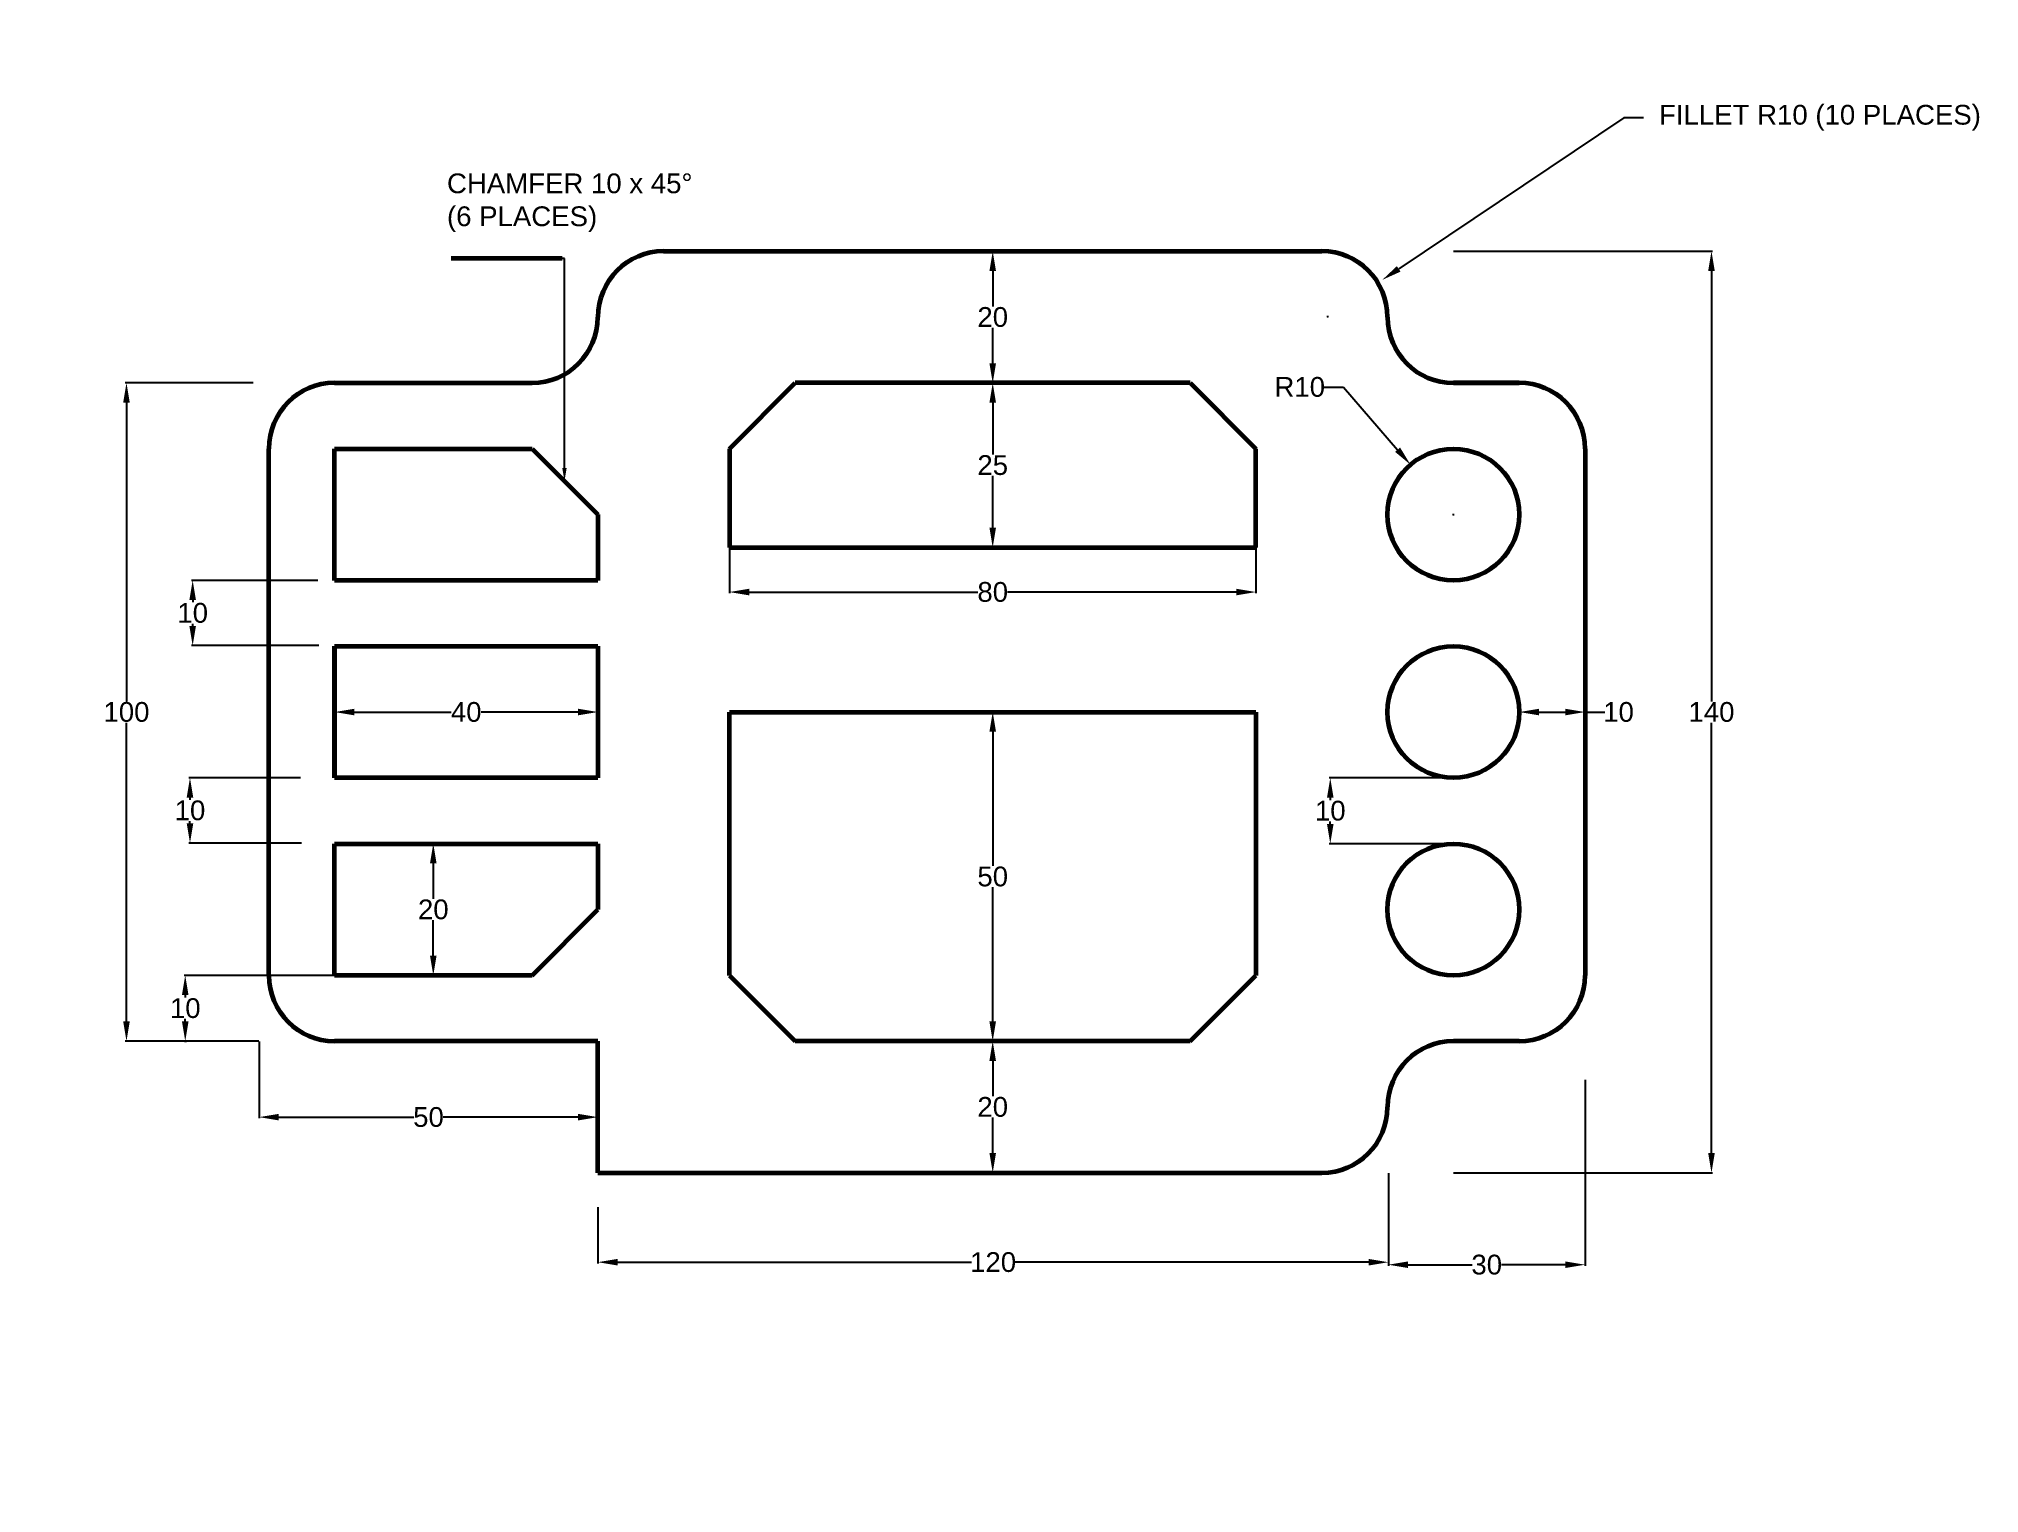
# Model space of a CAD drawing. Header units: inches. Extents: x 0 to 295, y 0 to 221.
import ezdxf
from ezdxf import colors
from ezdxf.entities.mleader import LeaderData, LeaderLine
from ezdxf.math import Vec2, Vec3

# ---------------------------------------------------------------- set-up
doc = ezdxf.new("R2010")
doc.units = ezdxf.units.IN
doc.header["$MEASUREMENT"] = 0
doc.styles.get("Standard").update_dxf_attribs({"font": 'arial.ttf'})
doc.dimstyles.get("Standard").update_dxf_attribs({"dimtxt": 3, "dimasz": 3, "dimexe": 0.18, "dimexo": 0.0625, "dimgap": 0.09, "dimtad": 0, "dimtih": 1, "dimtoh": 1, "dimdec": 0, "dimzin": 0, "dimdsep": 46, "dimtxsty": 'Standard', "dimcen": 0.09, "dimclre": 1, "dimclrt": 1, "dimadec": 0, "dimazin": 0, "dimtfac": 1, "dimtdec": 0, "dimtofl": 0, "dimtmove": 0, "dimatfit": 3, "dimfxl": 1, "dimtolj": 1, "dimtzin": 0, "dimarcsym": 0})

# ---------------------------------------------------------------- blocks, each defined once
blk = doc.blocks.new('*D1')
at = {"color": 1, "lineweight": -2, "transparency": 16777216}
for p, q in [((145, 168.67), (145.12, 168.67)), ((145, 143.67), (145.12, 143.67))]:
    blk.add_line(p, q, dxfattribs=at)
at = {"color": 0, "lineweight": -2, "transparency": 16777216}
for p, q in [((144.94, 165.67), (144.94, 157.79)), ((144.94, 146.67), (144.94, 154.55))]:
    blk.add_line(p, q, dxfattribs=at)
at = {"color": 0, "lineweight": 60, "transparency": 16777216}
for points in [[(144.44, 165.67), (145.44, 165.67), (144.94, 168.67)], [(144.44, 146.67), (145.44, 146.67), (144.94, 143.67)]]:
    blk.add_solid(points, dxfattribs=at)
at = {"layer": 'Defpoints', "color": 0, "lineweight": 60, "transparency": 16777216}
for p in [(144.94, 168.67), (144.94, 143.67), (144.94, 143.67)]:
    blk.add_point(p, dxfattribs=at)
at = {"color": 1, "lineweight": 60, "transparency": 16777216, "insert": (144.94, 156.17), "char_height": 3, "attachment_point": 5}
blk.add_mtext('\\A1;25', dxfattribs=at)
blk = doc.blocks.new('*D2')
at = {"color": 1, "lineweight": -2, "transparency": 16777216}
for p, q in [((145, 188.67), (145.12, 188.67)), ((145, 168.67), (145.12, 168.67))]:
    blk.add_line(p, q, dxfattribs=at)
at = {"color": 0, "lineweight": -2, "transparency": 16777216}
for p, q in [((144.94, 185.67), (144.94, 180.29)), ((144.94, 171.67), (144.94, 177.05))]:
    blk.add_line(p, q, dxfattribs=at)
at = {"color": 0, "lineweight": 60, "transparency": 16777216}
for points in [[(144.44, 185.67), (145.44, 185.67), (144.94, 188.67)], [(144.44, 171.67), (145.44, 171.67), (144.94, 168.67)]]:
    blk.add_solid(points, dxfattribs=at)
at = {"layer": 'Defpoints', "color": 0, "lineweight": 60, "transparency": 16777216}
for p in [(144.94, 188.67), (144.94, 168.67), (144.94, 168.67)]:
    blk.add_point(p, dxfattribs=at)
at = {"color": 1, "lineweight": 60, "transparency": 16777216, "insert": (144.94, 178.67), "char_height": 3, "attachment_point": 5}
blk.add_mtext('\\A1;20', dxfattribs=at)
blk = doc.blocks.new('*D3')
at = {"color": 1, "lineweight": -2, "transparency": 16777216}
for p, q in [((104.94, 143.61), (104.94, 136.72)), ((184.94, 143.61), (184.94, 136.72))]:
    blk.add_line(p, q, dxfattribs=at)
at = {"color": 0, "lineweight": -2, "transparency": 16777216}
for p, q in [((107.94, 136.9), (142.7, 136.9)), ((181.94, 136.9), (147.17, 136.9))]:
    blk.add_line(p, q, dxfattribs=at)
at = {"color": 0, "lineweight": 60, "transparency": 16777216}
for points in [[(107.94, 137.4), (107.94, 136.4), (104.94, 136.9)], [(181.94, 137.4), (181.94, 136.4), (184.94, 136.9)]]:
    blk.add_solid(points, dxfattribs=at)
at = {"layer": 'Defpoints', "color": 0, "lineweight": 60, "transparency": 16777216}
for p in [(104.94, 143.67), (184.94, 143.67), (184.94, 136.9)]:
    blk.add_point(p, dxfattribs=at)
at = {"color": 1, "lineweight": 60, "transparency": 16777216, "insert": (144.94, 136.9), "char_height": 3, "attachment_point": 5}
blk.add_mtext('\\A1;80', dxfattribs=at)
blk = doc.blocks.new('*D4')
at = {"color": 1, "lineweight": -2, "transparency": 16777216}
for p, q in [((145, 118.67), (145.12, 118.67)), ((145, 68.67), (145.12, 68.67))]:
    blk.add_line(p, q, dxfattribs=at)
at = {"color": 0, "lineweight": -2, "transparency": 16777216}
for p, q in [((144.94, 115.67), (144.94, 95.29)), ((144.94, 71.67), (144.94, 92.05))]:
    blk.add_line(p, q, dxfattribs=at)
at = {"color": 0, "lineweight": 60, "transparency": 16777216}
for points in [[(144.44, 115.67), (145.44, 115.67), (144.94, 118.67)], [(144.44, 71.67), (145.44, 71.67), (144.94, 68.67)]]:
    blk.add_solid(points, dxfattribs=at)
at = {"layer": 'Defpoints', "color": 0, "lineweight": 60, "transparency": 16777216}
for p in [(144.94, 118.67), (144.94, 68.67), (144.94, 68.67)]:
    blk.add_point(p, dxfattribs=at)
at = {"color": 1, "lineweight": 60, "transparency": 16777216, "insert": (144.94, 93.67), "char_height": 3, "attachment_point": 5}
blk.add_mtext('\\A1;50', dxfattribs=at)
blk = doc.blocks.new('*D5')
at = {"color": 1, "lineweight": -2, "transparency": 16777216}
for p, q in [((145, 68.67), (145.12, 68.67)), ((145, 48.67), (145.12, 48.67))]:
    blk.add_line(p, q, dxfattribs=at)
at = {"color": 0, "lineweight": -2, "transparency": 16777216}
for p, q in [((144.94, 65.67), (144.94, 60.29)), ((144.94, 51.67), (144.94, 57.05))]:
    blk.add_line(p, q, dxfattribs=at)
at = {"color": 0, "lineweight": 60, "transparency": 16777216}
for points in [[(144.44, 65.67), (145.44, 65.67), (144.94, 68.67)], [(144.44, 51.67), (145.44, 51.67), (144.94, 48.67)]]:
    blk.add_solid(points, dxfattribs=at)
at = {"layer": 'Defpoints', "color": 0, "lineweight": 60, "transparency": 16777216}
for p in [(144.94, 68.67), (144.94, 48.67), (144.94, 48.67)]:
    blk.add_point(p, dxfattribs=at)
at = {"color": 1, "lineweight": 60, "transparency": 16777216, "insert": (144.94, 58.67), "char_height": 3, "attachment_point": 5}
blk.add_mtext('\\A1;20', dxfattribs=at)
blk = doc.blocks.new('*D6')
at = {"color": 1, "lineweight": -2, "transparency": 16777216}
for p, q in [((214.88, 108.67), (196.05, 108.67)), ((214.88, 98.67), (196.05, 98.67))]:
    blk.add_line(p, q, dxfattribs=at)
at = {"color": 0, "lineweight": -2, "transparency": 16777216}
for p, q in [((196.23, 105.67), (196.23, 105.29)), ((196.23, 101.67), (196.23, 102.05))]:
    blk.add_line(p, q, dxfattribs=at)
at = {"color": 0, "lineweight": 60, "transparency": 16777216}
for points in [[(195.73, 105.67), (196.73, 105.67), (196.23, 108.67)], [(195.73, 101.67), (196.73, 101.67), (196.23, 98.67)]]:
    blk.add_solid(points, dxfattribs=at)
at = {"layer": 'Defpoints', "color": 0, "lineweight": 60, "transparency": 16777216}
for p in [(214.94, 108.67), (196.23, 98.67), (214.94, 98.67)]:
    blk.add_point(p, dxfattribs=at)
at = {"color": 1, "lineweight": 60, "transparency": 16777216, "insert": (196.23, 103.67), "char_height": 3, "attachment_point": 5}
blk.add_mtext('\\A1;10', dxfattribs=at)
blk = doc.blocks.new('*D7')
at = {"color": 0, "lineweight": -2, "transparency": 16777216}
for p, q in [((195.26, 168.05), (198.26, 168.05)), ((198.26, 168.05), (206.46, 158.52))]:
    blk.add_line(p, q, dxfattribs=at)
at = {"color": 1, "lineweight": -2, "transparency": 16777216}
for p, q in [((214.85, 148.67), (215.03, 148.67)), ((214.94, 148.58), (214.94, 148.76))]:
    blk.add_line(p, q, dxfattribs=at)
at = {"color": 0, "lineweight": 60, "transparency": 16777216}
blk.add_solid([(206.84, 158.85), (206.08, 158.2), (208.42, 156.25)], dxfattribs=at)
at = {"layer": 'Defpoints', "color": 0, "lineweight": 60, "transparency": 16777216}
for p in [(208.42, 156.25), (214.94, 148.67)]:
    blk.add_point(p, dxfattribs=at)
at = {"color": 1, "lineweight": 60, "transparency": 16777216, "insert": (191.59, 168.05), "char_height": 3, "attachment_point": 5}
blk.add_mtext('\\A1;R10', dxfattribs=at)
blk = doc.blocks.new('*D8')
at = {"color": 1, "lineweight": -2, "transparency": 16777216}
for p, q in [((44.94, 118.73), (44.94, 118.85)), ((84.94, 118.73), (84.94, 118.85))]:
    blk.add_line(p, q, dxfattribs=at)
at = {"color": 0, "lineweight": -2, "transparency": 16777216}
for p, q in [((47.94, 118.67), (62.64, 118.67)), ((81.94, 118.67), (67.23, 118.67))]:
    blk.add_line(p, q, dxfattribs=at)
at = {"color": 0, "lineweight": 60, "transparency": 16777216}
for points in [[(47.94, 119.17), (47.94, 118.17), (44.94, 118.67)], [(81.94, 119.17), (81.94, 118.17), (84.94, 118.67)]]:
    blk.add_solid(points, dxfattribs=at)
at = {"layer": 'Defpoints', "color": 0, "lineweight": 60, "transparency": 16777216}
for p in [(44.94, 118.67), (84.94, 118.67), (84.94, 118.67)]:
    blk.add_point(p, dxfattribs=at)
at = {"color": 1, "lineweight": 60, "transparency": 16777216, "insert": (64.94, 118.67), "char_height": 3, "attachment_point": 5}
blk.add_mtext('\\A1;40', dxfattribs=at)
blk = doc.blocks.new('*D9')
at = {"color": 1, "lineweight": -2, "transparency": 16777216}
for p, q in [((60, 98.67), (60.12, 98.67)), ((60, 78.67), (60.12, 78.67))]:
    blk.add_line(p, q, dxfattribs=at)
at = {"color": 0, "lineweight": -2, "transparency": 16777216}
for p, q in [((59.94, 95.67), (59.94, 90.29)), ((59.94, 81.67), (59.94, 87.05))]:
    blk.add_line(p, q, dxfattribs=at)
at = {"color": 0, "lineweight": 60, "transparency": 16777216}
for points in [[(59.44, 95.67), (60.44, 95.67), (59.94, 98.67)], [(59.44, 81.67), (60.44, 81.67), (59.94, 78.67)]]:
    blk.add_solid(points, dxfattribs=at)
at = {"layer": 'Defpoints', "color": 0, "lineweight": 60, "transparency": 16777216}
for p in [(59.94, 98.67), (59.94, 98.67), (59.94, 78.67)]:
    blk.add_point(p, dxfattribs=at)
at = {"color": 1, "lineweight": 60, "transparency": 16777216, "insert": (59.94, 88.67), "char_height": 3, "attachment_point": 5}
blk.add_mtext('\\A1;20', dxfattribs=at)
blk = doc.blocks.new('*D10')
at = {"color": 1, "lineweight": -2, "transparency": 16777216}
for p, q in [((42.4, 138.67), (23.2, 138.67)), ((42.56, 128.76), (23.2, 128.76))]:
    blk.add_line(p, q, dxfattribs=at)
at = {"color": 0, "lineweight": -2, "transparency": 16777216}
for p, q in [((23.38, 135.67), (23.38, 135.34)), ((23.38, 131.76), (23.38, 132.09))]:
    blk.add_line(p, q, dxfattribs=at)
at = {"color": 0, "lineweight": 60, "transparency": 16777216}
for points in [[(22.88, 135.67), (23.88, 135.67), (23.38, 138.67)], [(22.88, 131.76), (23.88, 131.76), (23.38, 128.76)]]:
    blk.add_solid(points, dxfattribs=at)
at = {"layer": 'Defpoints', "color": 0, "lineweight": 60, "transparency": 16777216}
for p in [(42.47, 138.67), (23.38, 128.76), (42.63, 128.76)]:
    blk.add_point(p, dxfattribs=at)
at = {"color": 1, "lineweight": 60, "transparency": 16777216, "insert": (23.38, 133.72), "char_height": 3, "attachment_point": 5}
blk.add_mtext('\\A1;10', dxfattribs=at)
blk = doc.blocks.new('*D11')
at = {"color": 1, "lineweight": -2, "transparency": 16777216}
for p, q in [((39.77, 108.67), (22.79, 108.67)), ((39.89, 98.77), (22.79, 98.77))]:
    blk.add_line(p, q, dxfattribs=at)
at = {"color": 0, "lineweight": -2, "transparency": 16777216}
for p, q in [((22.97, 105.67), (22.97, 105.34)), ((22.97, 101.77), (22.97, 102.1))]:
    blk.add_line(p, q, dxfattribs=at)
at = {"color": 0, "lineweight": 60, "transparency": 16777216}
for points in [[(22.47, 105.67), (23.47, 105.67), (22.97, 108.67)], [(22.47, 101.77), (23.47, 101.77), (22.97, 98.77)]]:
    blk.add_solid(points, dxfattribs=at)
at = {"layer": 'Defpoints', "color": 0, "lineweight": 60, "transparency": 16777216}
for p in [(39.83, 108.67), (22.97, 98.77), (39.96, 98.77)]:
    blk.add_point(p, dxfattribs=at)
at = {"color": 1, "lineweight": 60, "transparency": 16777216, "insert": (22.97, 103.72), "char_height": 3, "attachment_point": 5}
blk.add_mtext('\\A1;10', dxfattribs=at)
blk = doc.blocks.new('*D12')
at = {"color": 1, "lineweight": -2, "transparency": 16777216}
for p, q in [((44.88, 78.67), (22.07, 78.67)), ((22.14, 68.67), (22.43, 68.67))]:
    blk.add_line(p, q, dxfattribs=at)
at = {"color": 0, "lineweight": -2, "transparency": 16777216}
for p, q in [((22.25, 75.67), (22.25, 75.29)), ((22.25, 71.67), (22.25, 72.05))]:
    blk.add_line(p, q, dxfattribs=at)
at = {"color": 0, "lineweight": 60, "transparency": 16777216}
for points in [[(21.75, 75.67), (22.75, 75.67), (22.25, 78.67)], [(21.75, 71.67), (22.75, 71.67), (22.25, 68.67)]]:
    blk.add_solid(points, dxfattribs=at)
at = {"layer": 'Defpoints', "color": 0, "lineweight": 60, "transparency": 16777216}
for p in [(44.94, 78.67), (22.07, 68.67), (22.25, 68.67)]:
    blk.add_point(p, dxfattribs=at)
at = {"color": 1, "lineweight": 60, "transparency": 16777216, "insert": (22.25, 73.67), "char_height": 3, "attachment_point": 5}
blk.add_mtext('\\A1;10', dxfattribs=at)
blk = doc.blocks.new('*D13')
at = {"color": 1, "lineweight": -2, "transparency": 16777216}
for p, q in [((32.56, 168.67), (13.14, 168.67)), ((33.41, 68.67), (13.14, 68.67))]:
    blk.add_line(p, q, dxfattribs=at)
at = {"color": 0, "lineweight": -2, "transparency": 16777216}
for p, q in [((13.32, 165.67), (13.32, 120.29)), ((13.32, 71.67), (13.32, 117.05))]:
    blk.add_line(p, q, dxfattribs=at)
at = {"color": 0, "lineweight": 60, "transparency": 16777216}
for points in [[(12.82, 165.67), (13.82, 165.67), (13.32, 168.67)], [(12.82, 71.67), (13.82, 71.67), (13.32, 68.67)]]:
    blk.add_solid(points, dxfattribs=at)
at = {"layer": 'Defpoints', "color": 0, "lineweight": 60, "transparency": 16777216}
for p in [(32.62, 168.67), (13.32, 68.67), (33.47, 68.67)]:
    blk.add_point(p, dxfattribs=at)
at = {"color": 1, "lineweight": 60, "transparency": 16777216, "insert": (13.32, 118.67), "char_height": 3, "attachment_point": 5}
blk.add_mtext('\\A1;100', dxfattribs=at)
blk = doc.blocks.new('*D14')
at = {"color": 1, "lineweight": -2, "transparency": 16777216}
for p, q in [((214.94, 188.67), (254.33, 188.67)), ((214.94, 48.67), (254.33, 48.67))]:
    blk.add_line(p, q, dxfattribs=at)
at = {"color": 0, "lineweight": -2, "transparency": 16777216}
for p, q in [((254.15, 185.67), (254.15, 120.29)), ((254.15, 51.67), (254.15, 117.05))]:
    blk.add_line(p, q, dxfattribs=at)
at = {"color": 0, "lineweight": 60, "transparency": 16777216}
for points in [[(253.65, 185.67), (254.65, 185.67), (254.15, 188.67)], [(253.65, 51.67), (254.65, 51.67), (254.15, 48.67)]]:
    blk.add_solid(points, dxfattribs=at)
at = {"layer": 'Defpoints', "color": 0, "lineweight": 60, "transparency": 16777216}
for p in [(214.88, 188.67), (214.88, 48.67), (254.15, 48.67)]:
    blk.add_point(p, dxfattribs=at)
at = {"color": 1, "lineweight": 60, "transparency": 16777216, "insert": (254.15, 118.67), "char_height": 3, "attachment_point": 5}
blk.add_mtext('\\A1;140', dxfattribs=at)
blk = doc.blocks.new('*D15')
at = {"color": 1, "lineweight": -2, "transparency": 16777216}
for p, q in [((205.06, 48.61), (205.06, 34.91)), ((84.94, 43.47), (84.94, 34.91))]:
    blk.add_line(p, q, dxfattribs=at)
at = {"color": 0, "lineweight": -2, "transparency": 16777216}
for p, q in [((87.94, 35.09), (141.74, 35.09)), ((202.06, 35.09), (148.26, 35.09))]:
    blk.add_line(p, q, dxfattribs=at)
at = {"color": 0, "lineweight": 60, "transparency": 16777216}
for points in [[(87.94, 35.59), (87.94, 34.59), (84.94, 35.09)], [(202.06, 35.59), (202.06, 34.59), (205.06, 35.09)]]:
    blk.add_solid(points, dxfattribs=at)
at = {"layer": 'Defpoints', "color": 0, "lineweight": 60, "transparency": 16777216}
for p in [(205.06, 48.67), (84.94, 43.53), (205.06, 35.09)]:
    blk.add_point(p, dxfattribs=at)
at = {"color": 1, "lineweight": 60, "transparency": 16777216, "insert": (145, 35.09), "char_height": 3, "attachment_point": 5}
blk.add_mtext('\\A1;120', dxfattribs=at)
blk = doc.blocks.new('*D16')
at = {"color": 1, "lineweight": -2, "transparency": 16777216}
for p, q in [((234.94, 62.78), (234.94, 34.53)), ((205.06, 48.61), (205.06, 34.53))]:
    blk.add_line(p, q, dxfattribs=at)
at = {"color": 0, "lineweight": -2, "transparency": 16777216}
for p, q in [((208.06, 34.71), (217.77, 34.71)), ((231.94, 34.71), (222.23, 34.71))]:
    blk.add_line(p, q, dxfattribs=at)
at = {"color": 0, "lineweight": 60, "transparency": 16777216}
for points in [[(208.06, 35.21), (208.06, 34.21), (205.06, 34.71)], [(231.94, 35.21), (231.94, 34.21), (234.94, 34.71)]]:
    blk.add_solid(points, dxfattribs=at)
at = {"layer": 'Defpoints', "color": 0, "lineweight": 60, "transparency": 16777216}
for p in [(234.94, 62.84), (205.06, 48.67), (234.94, 34.71)]:
    blk.add_point(p, dxfattribs=at)
at = {"color": 1, "lineweight": 60, "transparency": 16777216, "insert": (220, 34.71), "char_height": 3, "attachment_point": 5}
blk.add_mtext('\\A1;30', dxfattribs=at)
blk = doc.blocks.new('*D17')
at = {"color": 1, "lineweight": -2, "transparency": 16777216}
for p, q in [((33.47, 68.61), (33.47, 56.95)), ((84.94, 68.61), (84.94, 56.95))]:
    blk.add_line(p, q, dxfattribs=at)
at = {"color": 0, "lineweight": -2, "transparency": 16777216}
for p, q in [((36.47, 57.13), (56.97, 57.13)), ((81.94, 57.13), (61.44, 57.13))]:
    blk.add_line(p, q, dxfattribs=at)
at = {"color": 0, "lineweight": 60, "transparency": 16777216}
for points in [[(36.47, 57.63), (36.47, 56.63), (33.47, 57.13)], [(81.94, 57.63), (81.94, 56.63), (84.94, 57.13)]]:
    blk.add_solid(points, dxfattribs=at)
at = {"layer": 'Defpoints', "color": 0, "lineweight": 60, "transparency": 16777216}
for p in [(33.47, 68.67), (84.94, 68.67), (33.47, 57.13)]:
    blk.add_point(p, dxfattribs=at)
at = {"color": 1, "lineweight": 60, "transparency": 16777216, "insert": (59.21, 57.13), "char_height": 3, "width": 3.8798, "attachment_point": 5}
blk.add_mtext('\\A1;50', dxfattribs=at)
blk = doc.blocks.new('*D18')
at = {"color": 0, "lineweight": -2, "transparency": 16777216}
for p, q in [((240.83, 208.96), (206.63, 186)), ((243.83, 208.96), (240.83, 208.96))]:
    blk.add_line(p, q, dxfattribs=at)
at = {"color": 1, "lineweight": -2, "transparency": 16777216}
for p, q in [((195.75, 178.75), (195.93, 178.75)), ((195.84, 178.66), (195.84, 178.84))]:
    blk.add_line(p, q, dxfattribs=at)
at = {"color": 0, "lineweight": 60, "transparency": 16777216}
blk.add_solid([(206.35, 186.41), (206.91, 185.58), (204.14, 184.33)], dxfattribs=at)
at = {"layer": 'Defpoints', "color": 0, "lineweight": 60, "transparency": 16777216}
for p in [(204.14, 184.33), (195.84, 178.75)]:
    blk.add_point(p, dxfattribs=at)
at = {"color": 1, "lineweight": 60, "transparency": 16777216, "insert": (269.47, 208.96), "char_height": 3, "attachment_point": 5}
blk.add_mtext('\\A1;{\\C30;  FILLET R10 (10 PLACES)}', dxfattribs=at)
blk = doc.blocks.new('*D23')
at = {"color": 1, "lineweight": -2, "transparency": 16777216}
for p, q in [((224.94, 118.73), (224.94, 118.85)), ((234.94, 118.73), (234.94, 118.85))]:
    blk.add_line(p, q, dxfattribs=at)
at = {"color": 0, "lineweight": -2, "transparency": 16777216}
for p, q in [((227.94, 118.67), (231.94, 118.67)), ((234.94, 118.67), (237.94, 118.67))]:
    blk.add_line(p, q, dxfattribs=at)
at = {"color": 0, "lineweight": 60, "transparency": 16777216}
for points in [[(227.94, 119.17), (227.94, 118.17), (224.94, 118.67)], [(231.94, 119.17), (231.94, 118.17), (234.94, 118.67)]]:
    blk.add_solid(points, dxfattribs=at)
at = {"layer": 'Defpoints', "color": 0, "lineweight": 60, "transparency": 16777216}
for p in [(224.94, 118.67), (234.94, 118.67), (234.94, 118.67)]:
    blk.add_point(p, dxfattribs=at)
at = {"color": 1, "lineweight": 60, "transparency": 16777216, "insert": (240.03, 118.67), "char_height": 3, "attachment_point": 5}
blk.add_mtext('\\A1;10', dxfattribs=at)

msp = doc.modelspace()

# ---------------------------------------------------------------- linework, layer by layer
at = {"color": 18, "lineweight": 60, "true_color": 0x000000}
for p, q in [((79.51, 187.56), (62.63, 187.56)), ((94.94, 188.67), (194.94, 188.67)), ((84.94, 178.67), (84.94, 178.67)), ((204.94, 178.67), (204.94, 178.67)), ((44.94, 168.67), (74.94, 168.67)), ((104.94, 158.67), (114.94, 168.67)), ((144.94, 168.67), (114.94, 168.67)), ((174.94, 168.67), (144.94, 168.67)), ((174.94, 168.67), (184.94, 158.67)), ((214.94, 168.67), (224.94, 168.67)), ((224.94, 168.67), (214.94, 168.67)), ((34.94, 78.67), (34.94, 158.67)), ((44.94, 158.67), (74.94, 158.67)), ((44.94, 138.67), (44.94, 158.67)), ((74.94, 158.67), (84.94, 148.67)), ((104.94, 158.67), (104.94, 143.67)), ((184.94, 143.67), (184.94, 158.67)), ((234.94, 158.67), (234.94, 78.67)), ((84.94, 148.67), (84.94, 138.67)), ((104.94, 143.67), (184.94, 143.67)), ((84.94, 138.67), (44.94, 138.67)), ((44.94, 138.67), (44.94, 138.67)), ((44.94, 128.67), (84.94, 128.67)), ((44.94, 108.67), (44.94, 128.67)), ((44.94, 128.67), (44.94, 118.67)), ((84.94, 128.67), (84.94, 108.67)), ((44.94, 118.67), (44.94, 108.67)), ((104.94, 78.67), (104.94, 118.67)), ((104.94, 118.67), (184.94, 118.67)), ((184.94, 118.67), (184.94, 78.67)), ((84.94, 108.67), (44.94, 108.67)), ((44.94, 98.67), (84.94, 98.67)), ((44.94, 78.67), (44.94, 98.67)), ((84.94, 98.67), (84.94, 88.67)), ((74.94, 78.67), (84.94, 88.67)), ((74.94, 78.67), (44.94, 78.67)), ((104.94, 78.67), (114.94, 68.67)), ((174.94, 68.67), (184.94, 78.67)), ((84.94, 68.67), (44.94, 68.67)), ((84.94, 48.67), (84.94, 68.67)), ((144.94, 68.67), (114.94, 68.67)), ((174.94, 68.67), (144.94, 68.67)), ((224.94, 68.67), (214.94, 68.67)), ((204.94, 58.67), (204.94, 58.67)), ((84.94, 48.67), (194.94, 48.67))]:
    msp.add_line(p, q, dxfattribs=at)
for centre in [(214.94, 148.67), (214.94, 118.67), (214.94, 88.67)]:
    msp.add_circle(centre, 10, dxfattribs=at)
for centre, start, end in [((94.94, 178.67), 90, 180), ((194.94, 178.67), 0, 90), ((74.94, 178.67), 270, 0), ((214.94, 178.67), 180, 270), ((44.94, 158.67), 90, 180), ((224.94, 158.67), 0, 90), ((44.94, 78.67), 180, 270), ((224.94, 78.67), 270, 0), ((214.94, 58.67), 90, 180), ((194.94, 58.67), 270, 0)]:
    msp.add_arc(centre, 10, start, end, dxfattribs=at)

# ---------------------------------------------------------------- texts
at = {"color": 18, "lineweight": 60, "true_color": 0x000000, "insert": (62.02, 200.49), "char_height": 3, "attachment_point": 1}
msp.add_mtext_dynamic_manual_height_columns('{\\C30;\\c2254834;CHAMFER 10 x 45°\\P(6 PLACES)}', width=42.1848, gutter_width=1, heights=[0], dxfattribs=at)

# ---------------------------------------------------------------- dimensions: what is measured, and where the dimension line sits
at = {"color": 18, "lineweight": 60, "true_color": 0x000000}
dim = msp.add_radius_dim(center=(195.84, 178.75), mpoint=(204.14, 184.33), text='{\\C30;  FILLET R10 (10 PLACES)}', dimstyle='Standard', dxfattribs=at)
dim.commit()
dim.dimension.update_dxf_attribs({"geometry": '*D18', "text_midpoint": (269.47, 208.96), "dimtype": 164})
for base, p1, p2, picture, middle in [((144.94, 168.67), (144.94, 188.67), (144.94, 168.67), '*D2', (144.94, 178.67)), ((254.15, 48.67), (214.88, 188.67), (214.88, 48.67), '*D14', (254.15, 118.67)), ((13.32, 68.67), (32.62, 168.67), (33.47, 68.67), '*D13', (13.32, 118.67)), ((144.94, 143.67), (144.94, 168.67), (144.94, 143.67), '*D1', (144.94, 156.17)), ((23.38, 128.76), (42.47, 138.67), (42.63, 128.76), '*D10', (23.38, 133.72)), ((144.94, 68.67), (144.94, 118.67), (144.94, 68.67), '*D4', (144.94, 93.67)), ((22.97, 98.77), (39.83, 108.67), (39.96, 98.77), '*D11', (22.97, 103.72)), ((196.23, 98.67), (214.94, 108.67), (214.94, 98.67), '*D6', (196.23, 103.67)), ((59.94, 98.67), (59.94, 78.67), (59.94, 98.67), '*D9', (59.94, 88.67)), ((22.25, 68.67), (44.94, 78.67), (22.07, 68.67), '*D12', (22.25, 73.67)), ((144.94, 48.67), (144.94, 68.67), (144.94, 48.67), '*D5', (144.94, 58.67))]:
    dim = msp.add_linear_dim(base=base, p1=p1, p2=p2, angle=90, dimstyle='Standard', dxfattribs=at)
    dim.commit()
    dim.dimension.update_dxf_attribs({"geometry": picture, "text_midpoint": middle})
dim = msp.add_radius_dim(center=(214.94, 148.67), mpoint=(208.42, 156.25), dimstyle='Standard', dxfattribs=at)
dim.commit()
dim.dimension.update_dxf_attribs({"geometry": '*D7', "text_midpoint": (191.59, 168.05), "dimtype": 164})
for base, p1, p2, picture, middle in [((184.94, 136.9), (104.94, 143.67), (184.94, 143.67), '*D3', (144.94, 136.9)), ((84.94, 118.67), (44.94, 118.67), (84.94, 118.67), '*D8', (64.94, 118.67)), ((234.94, 34.71), (205.06, 48.67), (234.94, 62.84), '*D16', (220, 34.71)), ((205.06, 35.09), (84.94, 43.53), (205.06, 48.67), '*D15', (145, 35.09))]:
    dim = msp.add_linear_dim(base=base, p1=p1, p2=p2, dimstyle='Standard', dxfattribs=at)
    dim.commit()
    dim.dimension.update_dxf_attribs({"geometry": picture, "text_midpoint": middle})
at = {"color": 30, "lineweight": 60, "true_color": 0xf26722}
dim = msp.add_linear_dim(base=(234.94, 118.67), p1=(224.94, 118.67), p2=(234.94, 118.67), dimstyle='Standard', dxfattribs=at)
dim.commit()
dim.dimension.update_dxf_attribs({"geometry": '*D23', "text_midpoint": (240.03, 118.67)})
at = {"color": 18, "lineweight": 60, "true_color": 0x000000}
dim = msp.add_linear_dim(base=(33.47, 57.13), p1=(84.94, 68.67), p2=(33.47, 68.67), text='50', dimstyle='Standard', dxfattribs=at)
dim.commit()
dim.dimension.update_dxf_attribs({"geometry": '*D17', "text_midpoint": (59.21, 57.13)})

# ---------------------------------------------------------------- leaders
ml = msp.add_multileader_mtext('Standard', dxfattribs=at)
ml.set_content('', color=(0, 0, 0))
ml.set_leader_properties()
ml.build(insert=Vec2(0, 0))
ml.multileader.update_dxf_attribs({"dogleg_length": 0.36, "arrow_head_size": 0.18})
ctx = ml.context
ctx.base_point, ctx.char_height, ctx.arrow_head_size, ctx.landing_gap_size, ctx.plane_origin = Vec3(78.64, 196.73), 0.18, 0.18, 0.09, Vec3(79.93, 153.68)
ctx.text_align_type = 2
notes = []
notes.append((ctx, [(0, (0, 0, 0), (0, 0), (1, 0), 1, [])]))
ctx.mtext.insert, ctx.mtext.alignment, ctx.mtext.flow_direction = Vec3(78.73, 196.82), 3, 5
ml = msp.add_multileader_mtext('Standard', dxfattribs=at)
ml.set_content('', color=(0, 0, 0))
ml.set_leader_properties()
ml.build(insert=Vec2(0, 0))
ml.multileader.update_dxf_attribs({"dogleg_length": 0.36, "arrow_head_size": 2})
ctx = ml.context
ctx.base_point, ctx.char_height, ctx.arrow_head_size, ctx.landing_gap_size, ctx.plane_origin = Vec3(79.33, 187.56), 0.18, 2, 0.09, Vec3(79.87, 153.73)
ctx.text_align_type = 2
notes.append((ctx, [(0, (1, 1, 0), (79.87, 187.56), (-1, 0), 0.36, [(0, [(79.87, 153.73)], 0, [])])]))
ctx.mtext.insert, ctx.mtext.alignment, ctx.mtext.flow_direction = Vec3(79.42, 187.65), 3, 5
for ctx, leaders in notes:
    for number, flags, end, landing, length, lines in leaders:
        leader = LeaderData()
        leader.index, (leader.has_last_leader_line, leader.has_dogleg_vector, leader.attachment_direction) = number, flags
        leader.last_leader_point, leader.dogleg_vector, leader.dogleg_length = Vec3(end), Vec3(landing), length
        for number, points, colour, breaks in lines:
            line = LeaderLine()
            line.index, line.vertices, line.color, line.breaks = number, Vec3.list(points), colors.encode_raw_color(colour), breaks
            leader.lines.append(line)
        ctx.leaders.append(leader)

doc.saveas('drawing.dxf')
